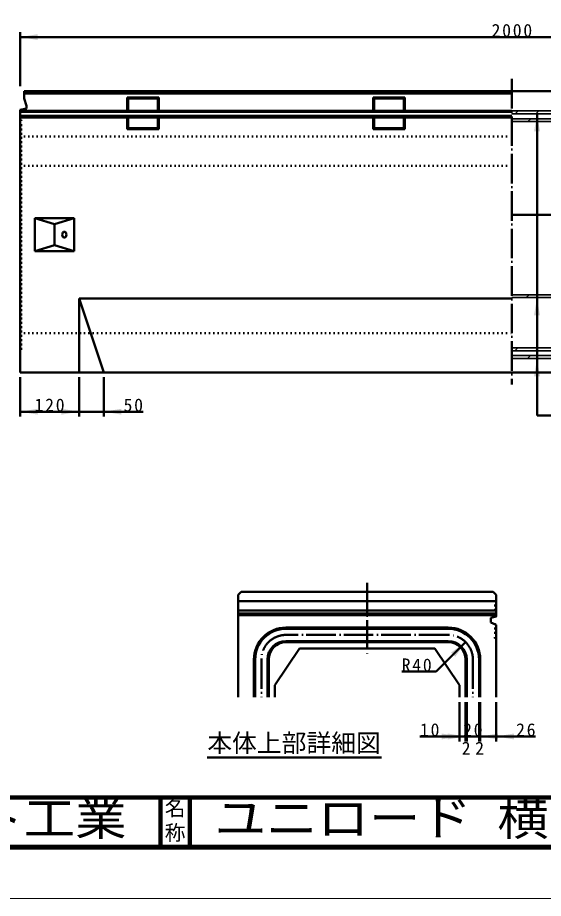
# Model space of a CAD drawing. Units: millimetres, scale not verified. Extents: x -2102 to 2102, y -1485 to 1485.
# Drawn here: x -193 to 876, y -1485 to 307 of the extents above; entities that cross this region are included whole.
import ezdxf
from ezdxf.enums import TextEntityAlignment as Align

# ---------------------------------------------------------------- set-up
doc = ezdxf.new("R2010")
doc.units = ezdxf.units.MM
doc.header["$LTSCALE"] = 5
doc.linetypes.add('DOTTED', pattern=[1.75, 0.25, -1.5])
doc.linetypes.add('LONG_DASHED_DOTTED', pattern=[15.25, 12, -1.5, 0.25, -1.5])
doc.layers.add('0-0_V-nasSTD', color=7, linetype='Continuous', lineweight=35)
doc.layers.add('0-1_0', color=7, linetype='Continuous', lineweight=50)
doc.styles.add('ＭＳ ゴシック', font='')
doc.styles.get('ＭＳ ゴシック').set_extended_font_data('MS Gothic')

msp = doc.modelspace()

# ---------------------------------------------------------------- linework, layer by layer
at = {"layer": '0-0_V-nasSTD'}
for p, q in [((812.261, 116.976), (914.261, 116.976)), ((812.261, 110.976), (914.261, 110.976)), ((818.694, 110.976), (824.694, 116.976)), ((861.121, 110.976), (867.121, 116.976)), ((812.261, 100.976), (914.261, 100.976)), ((914.261, 94.976), (812.261, 94.976)), ((844.621, 94.976), (850.621, 100.976)), ((812.261, -257.024), (914.261, -257.024)), ((812.261, -263.024), (914.261, -263.024)), ((841.179, -263.024), (847.179, -257.024)), ((812.261, -365.024), (914.261, -365.024)), ((914.261, -371.024), (812.261, -371.024)), ((818.032, -371.024), (824.032, -365.024)), ((860.458, -371.024), (866.458, -365.024)), ((812.261, -381.024), (914.261, -381.024)), ((812.261, -387.024), (914.261, -387.024)), ((843.958, -387.024), (849.958, -381.024))]:
    msp.add_line(p, q, dxfattribs=at)
at = {"layer": '0-0_V-nasSTD', "lineweight": 50}
for p, q in [((863.261, -503.024), (863.261, 110.976)), ((1915.261, -94.774), (812.261, -94.774)), ((261.586, -861.573), (774.086, -861.573)), ((255.336, -880.323), (780.336, -880.323)), ((255.336, -899.073), (780.336, -899.073)), ((255.336, -905.323), (780.336, -905.323)), ((255.336, -909.073), (780.336, -909.073)), ((780.336, -928.271), (780.336, -1075.624))]:
    msp.add_line(p, q, dxfattribs=at)
at = {"layer": '0-0_V-nasSTD', "lineweight": 100}
for p, q in [((97.5, -1280), (97.5, -1380)), ((157.5, -1280), (157.5, -1380))]:
    msp.add_line(p, q, dxfattribs=at)
at = {"layer": '0-0_V-nasSTD', "lineweight": 18}
for points in [[(-2102.5, -1485), (-2102.5, 1485), (2102.5, 1485), (2102.5, -1485)], [(-2002.5, -1385), (-2002.5, 1385), (2002.5, 1385), (2002.5, -1385)]]:
    msp.add_lwpolyline(points, close=True, dxfattribs=at)
at = {"layer": '0-0_V-nasSTD', "lineweight": 100}
msp.add_lwpolyline([(-1997.5, 1380), (-1997.5, -1380), (1997.5, -1380), (1997.5, 1380)], close=True, dxfattribs=at)
at = {"layer": '0-0_V-nasSTD'}
for points in [[(-187.739, 266.976), (-151.739, 260.976), (-151.739, 272.976)], [(857.261, 74.976), (863.261, 110.976), (869.261, 74.976)], [(857.261, -299.024), (863.261, -263.024), (869.261, -299.024)], [(857.261, -423.024), (863.261, -387.024), (869.261, -423.024)], [(-187.739, -495.024), (-151.739, -501.024), (-151.739, -489.024)], [(-103.739, -501.024), (-103.739, -489.024), (-67.739, -495.024)], [(-17.739, -495.024), (18.261, -501.024), (18.261, -489.024)], [(688.493, -984.931), (696.978, -993.416), (718.191, -963.717)], [(669.336, -1161.624), (669.336, -1149.624), (705.336, -1155.624)], [(681.836, -1161.624), (681.836, -1149.624), (717.836, -1155.624)], [(747.836, -1155.624), (783.836, -1161.624), (783.836, -1149.624)], [(780.336, -1155.624), (816.336, -1161.624), (816.336, -1149.624)]]:
    msp.add_solid(points, dxfattribs=at)
at = {"layer": '0-1_0'}
for p, q in [((-187.739, 166.976), (-187.739, 276.976)), ((-187.739, 266.976), (1812.261, 266.976)), ((-179.739, 156.976), (1812.261, 156.976)), ((-179.739, 151.976), (812.261, 151.976)), ((29.961, 144.276), (94.561, 144.276)), ((29.961, 144.276), (32.261, 141.976)), ((29.961, 144.276), (29.961, 116.991)), ((92.261, 141.976), (94.561, 144.276)), ((94.561, 144.276), (94.561, 116.991)), ((529.961, 144.276), (594.561, 144.276)), ((529.961, 144.276), (532.261, 141.976)), ((529.961, 144.276), (529.961, 116.991)), ((592.261, 141.976), (594.561, 144.276)), ((594.561, 144.276), (594.561, 116.991)), ((32.261, 141.976), (92.261, 141.976)), ((32.261, 141.976), (32.261, 116.991)), ((92.261, 141.976), (92.261, 116.991)), ((532.261, 141.976), (592.261, 141.976)), ((532.261, 141.976), (532.261, 116.991)), ((592.261, 141.976), (592.261, 116.991)), ((-187.739, 118.976), (-174.739, 121.976)), ((-187.739, 118.976), (-187.739, -415.024)), ((-187.739, 116.991), (812.261, 116.991)), ((-187.739, 114.976), (812.261, 114.976)), ((-187.739, 106.976), (812.261, 106.976)), ((-187.739, 103.618), (812.261, 103.618)), ((29.961, 103.618), (29.961, 79.676)), ((32.261, 103.618), (32.261, 81.976)), ((92.261, 103.618), (92.261, 81.976)), ((94.561, 103.618), (94.561, 79.676)), ((529.961, 103.618), (529.961, 79.676)), ((532.261, 103.618), (532.261, 81.976)), ((592.261, 103.618), (592.261, 81.976)), ((594.561, 103.618), (594.561, 79.676)), ((29.961, 79.676), (32.261, 81.976)), ((29.961, 79.676), (94.561, 79.676)), ((32.261, 81.976), (92.261, 81.976)), ((92.261, 81.976), (94.561, 79.676)), ((529.961, 79.676), (532.261, 81.976)), ((529.961, 79.676), (594.561, 79.676)), ((532.261, 81.976), (592.261, 81.976)), ((592.261, 81.976), (594.561, 79.676)), ((-157.739, -101.524), (-157.739, -168.524)), ((-157.739, -101.524), (-77.739, -101.524)), ((-77.739, -101.524), (-77.739, -168.524)), ((-117.739, -113.524), (-117.739, -156.524)), ((-157.739, -168.524), (-77.739, -168.524)), ((-67.739, -265.024), (-67.739, -415.024)), ((-67.739, -265.024), (-17.739, -415.024)), ((-67.739, -265.024), (812.261, -265.024)), ((-187.739, -415.024), (1812.261, -415.024)), ((-187.739, -425.024), (-187.739, -505.024)), ((-67.739, -425.024), (-67.739, -505.024)), ((-17.739, -425.024), (-17.739, -505.024)), ((62.261, -495.024), (-17.739, -495.024)), ((863.261, -503.024), (943.261, -503.024)), ((261.586, -861.573), (255.336, -867.823)), ((255.336, -1075.624), (255.336, -867.823)), ((774.086, -861.573), (780.336, -867.823)), ((769.086, -924.073), (769.086, -914.073)), ((769.086, -924.073), (780.336, -928.271)), ((682.836, -934.073), (352.836, -934.073)), ((682.836, -936.573), (352.836, -936.573)), ((682.836, -961.573), (352.836, -961.573)), ((682.836, -964.073), (352.836, -964.073)), ((658.087, -1023.821), (718.191, -963.717)), ((380.336, -976.573), (330.336, -1051.573)), ((380.336, -976.573), (655.336, -976.573)), ((655.336, -976.573), (705.336, -1051.573)), ((287.836, -999.073), (287.836, -1075.624)), ((290.336, -1075.624), (290.336, -999.073)), ((315.336, -1075.624), (315.336, -999.073)), ((317.836, -999.073), (317.836, -1075.624)), ((717.836, -1075.624), (717.836, -999.073)), ((720.336, -1075.624), (720.336, -999.073)), ((745.336, -1075.624), (745.336, -999.073)), ((747.836, -1075.624), (747.836, -999.073)), ((658.087, -1023.821), (588.087, -1023.821)), ((330.336, -1051.573), (330.336, -1075.624)), ((705.336, -1075.624), (705.336, -1051.573)), ((705.336, -1085.624), (705.336, -1165.624)), ((717.836, -1085.624), (717.836, -1165.624)), ((720.336, -1085.624), (720.336, -1165.624)), ((745.336, -1085.624), (745.336, -1165.624)), ((747.836, -1085.624), (747.836, -1165.624)), ((780.336, -1085.624), (780.336, -1165.624)), ((625.336, -1155.624), (705.336, -1155.624)), ((705.336, -1155.624), (717.836, -1155.624)), ((860.336, -1155.624), (780.336, -1155.624)), ((192.868, -1198.458), (546.877, -1198.458))]:
    msp.add_line(p, q, dxfattribs=at)
at = {"layer": '0-1_0', "linetype": 'LONG_DASHED_DOTTED'}
for p, q in [((812.261, 181.976), (812.261, -440.024)), ((517.836, -842.823), (517.836, -995.323)), ((682.836, -949.073), (352.836, -949.073)), ((302.836, -999.073), (302.836, -1075.624)), ((732.836, -999.073), (732.836, -1075.624))]:
    msp.add_line(p, q, dxfattribs=at)
at = {"layer": '0-1_0', "linetype": 'DOTTED'}
for p, q in [((-184.739, 96.976), (-187.739, 98.976)), ((-184.739, -367.024), (-184.739, 96.976)), ((-187.739, 74.976), (-184.739, 76.976)), ((-187.739, 64.976), (812.261, 64.976)), ((-187.739, 4.976), (812.261, 4.976)), ((-187.739, -335.024), (812.261, -335.024)), ((-187.739, -345.024), (-184.739, -347.024)), ((-184.739, -367.024), (-187.739, -369.024)), ((777.461, -880.323), (780.336, -877.448)), ((777.461, -880.323), (777.461, -912.198))]:
    msp.add_line(p, q, dxfattribs=at)
at = {"layer": '0-1_0', "lineweight": 100}
msp.add_line((-1997.5, -1280), (1997.5, -1280), dxfattribs=at)
at = {"layer": '0-1_0'}
for points in [[(-179.739, 156.976), (-179.739, 141.976), (-174.739, 126.976), (-174.739, 121.976)], [(-157.739, -101.524), (-117.739, -113.524), (-77.739, -101.524)], [(-157.739, -168.524), (-117.739, -156.524), (-77.739, -168.524)], [(-187.739, -495.024), (-67.739, -495.024), (-17.739, -495.024)], [(769.086, -914.073), (780.336, -911.554), (780.336, -867.823)], [(717.836, -1155.624), (720.336, -1155.624), (745.336, -1155.624), (747.836, -1155.624), (780.336, -1155.624)]]:
    msp.add_lwpolyline(points, dxfattribs=at)
at = {"layer": '0-1_0', "linetype": 'DOTTED'}
msp.add_lwpolyline([(777.461, -927.198), (777.461, -955.323), (780.336, -958.198)], dxfattribs=at)
at = {"layer": '0-1_0'}
for centre, radius, start, end in [((352.836, -999.073), 65, 90, 180), ((352.836, -999.073), 62.5, 90, 180), ((682.836, -999.073), 65, 0, 90), ((682.836, -999.073), 62.5, 0, 90), ((352.836, -999.073), 37.5, 90, 180), ((352.836, -999.073), 35, 90, 180), ((682.836, -999.073), 37.5, 0, 90), ((682.836, -999.073), 35, 0, 90)]:
    msp.add_arc(centre, radius, start, end, dxfattribs=at)
at = {"layer": '0-1_0', "linetype": 'LONG_DASHED_DOTTED'}
for centre, start, end in [((352.836, -999.073), 90, 180), ((682.836, -999.073), 0, 90)]:
    msp.add_arc(centre, 50, start, end, dxfattribs=at)
at = {"layer": '0-1_0'}
msp.add_ellipse((-97.739, -135.024), major_axis=(0, 6), ratio=0.707107, dxfattribs=at)

# ---------------------------------------------------------------- texts
at = {"layer": '0-0_V-nasSTD', "style": 'ＭＳ ゴシック'}
for s, height, p in [('本体上部詳細図', 36.95, (192.868, -1198.458)), ('2', 26.39, (710.086, -1200.624)), ('2', 26.39, (737.586, -1200.624)), ('名', 30.79, (106.482, -1326.001)), ('称', 30.79, (106.476, -1375.99))]:
    msp.add_text(s, height=height, dxfattribs=at).set_placement(p, align=Align.BOTTOM_LEFT)
at = {"layer": '0-0_V-nasSTD', "style": 'ＭＳ ゴシック', "width": 1.1}
for s, p in [('株式会社船生コンクリート工業', (-1434.221, -1377.45)), ('ユニロード 横断', (208, -1377.53))]:
    msp.add_text(s, height=69.65, dxfattribs=at).set_placement(p, align=Align.BOTTOM_LEFT)
at = {"layer": '0-0_V-nasSTD', "char_height": 26.39, "attachment_point": 7, "style": 'ＭＳ ゴシック'}
for s, insert in [('\\T1.2;2000', (770.861, 266.976)), ('\\T1.2;120', (-158.339, -495.024)), ('\\T1.2;50', (22.661, -495.024)), ('\\T1.2;R40', (588.087, -1023.821)), ('\\T1.2;10', (625.336, -1155.624)), ('\\T1.2;20', (713.036, -1155.624)), ('\\T1.2;26', (820.736, -1155.624))]:
    msp.add_mtext(s, dxfattribs=dict(at, insert=insert))

doc.saveas('drawing.dxf')
